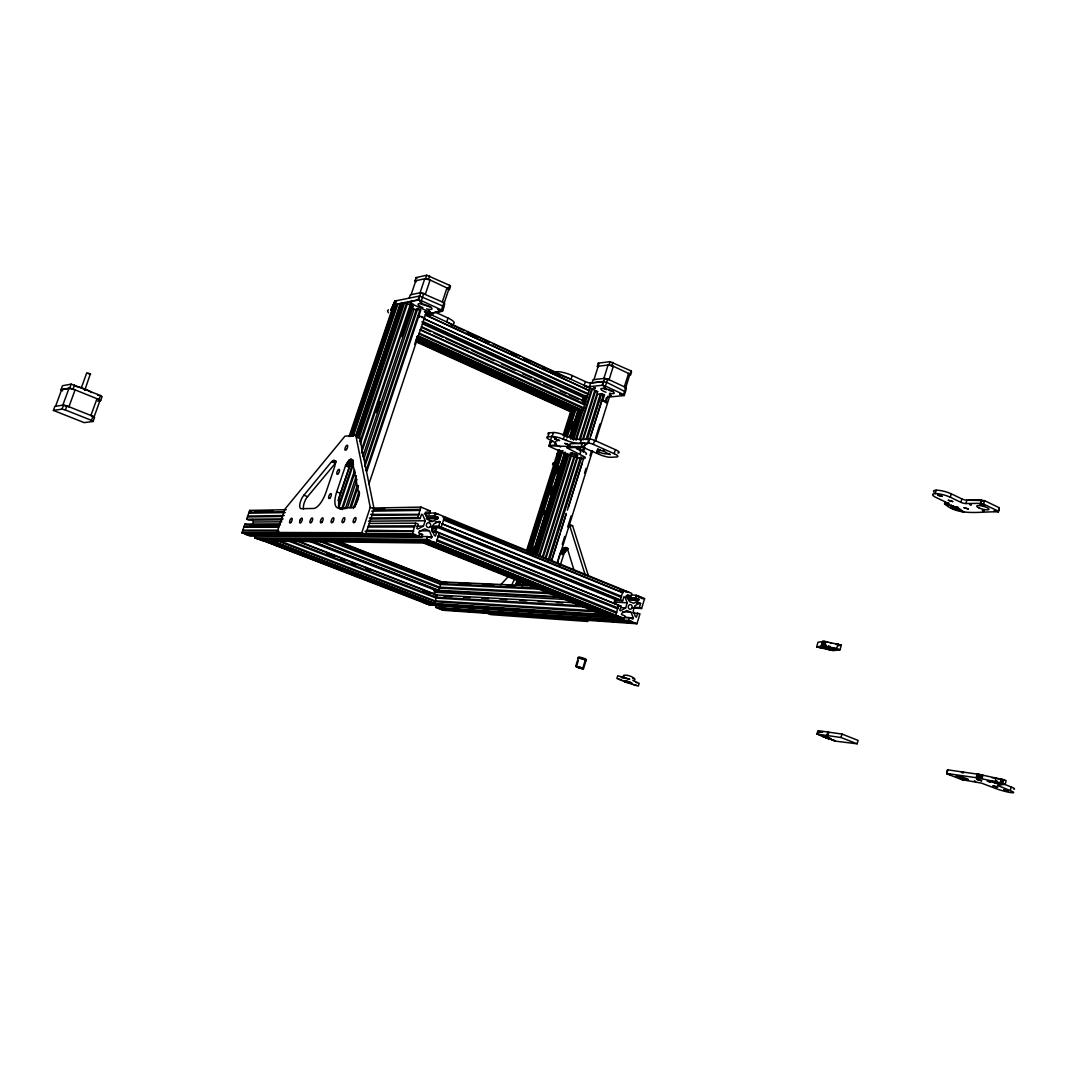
<?xml version="1.0" encoding="UTF-8"?>
<svg xmlns="http://www.w3.org/2000/svg" width="1068" height="1068" viewBox="0 0 1068 1068"><rect width="100%" height="100%" fill="white"/><g stroke="black" fill="none" stroke-linecap="round" stroke-linejoin="round"><path stroke-width="1.5" d="M622.751 590.911L626.075 591.058L631.789 593.408L630.974 596.091L625.981 595.837M632.75 612.658L639.972 613.873L636.955 623.765L443.247 610.282L435.717 607.385L436.465 605.089M417.441 336.033L581.846 410.366L579.79 410.646M417.615 339.784L575.345 411.287L570.539 411.727L416.226 341.894M957.168 508.008C945.634 503.762 952.109 511.011 958.543 509.102M433.568 603.273L271.566 540.889M425.371 602.752L263.876 540.795M427.066 602.979L265.411 540.822M983.214 500.865L984.135 501.359L983.121 501.266M270.004 540.875L431.779 603.407L269.67 540.875M958.503 509.289L957.355 508.114M425.665 603.527L618.385 616.156L425.665 603.527L261.179 539.861M428.869 604.755L621.95 617.584L428.869 604.755L426.426 603.821M438.441 608.44L631.695 621.496L437.733 608.026M441.671 609.548L635.22 622.911L440.87 609.374M635.994 596.318L639.318 596.478L644.591 598.641L641.601 608.52L633.297 608.026M261.233 540.355L434.089 542.023L260.392 540.034L254.718 537.845L255.546 535.455M1010.248 790.574L997.405 785.394L1005.162 784.286L1006.123 780.641L1003.72 779.68L978.875 774.353L947.636 769.828L946.849 773.819L961.681 779.653L981.519 783.138L995.216 788.304A11.374 1.282 15.9 0 0 1010.662 792.576A11.374 1.282 15.9 0 0 1010.248 790.574L1011.196 786.982L1003.653 783.979M244.532 533.546L415.292 534.641L241.889 532.919L242.543 531.023L278.962 531.103M247.202 534.961L419.257 536.083L247.202 534.961L244.519 533.933M257.722 539.006L430.15 540.448L256.894 538.686M428.695 513.094L435.344 513L626.075 591.058M995.176 781.963L995.763 778.212M995.963 780.668L995.323 783.084C978.435 776.837 1012.918 786.889 994.482 782.831M996.217 780.735L995.696 783.191L996.431 783.378L997.071 780.948M1000.195 783.111L1003.306 783.979L1000.195 783.111L1001.143 779.373L1004.08 780.134M1000.329 782.991L1001.29 779.36M1000.569 783.018L1001.53 779.386M1000.89 783.084L1001.864 779.44M1001.277 783.164L1002.238 779.533M1005.162 784.286L1002.759 783.338L1003.72 779.68M947.663 769.894L946.702 773.446L976.165 777.704L977.14 774.086M976.165 777.704L977.006 777.824L977.981 774.207M977.006 777.824L978.421 774.273M977.447 777.904L978.875 774.353M977.901 777.985L979.343 774.433M978.368 778.065L979.823 774.527M978.849 778.145L980.317 774.62M979.343 778.238L980.825 774.714M979.85 778.345L981.332 774.821M980.371 778.452L981.866 774.927M980.891 778.559L981.973 778.786L982.947 775.168M614.527 615.168L435.01 542.971M946.849 773.819L947.636 769.828M603.607 614.327L424.997 542.998M605.903 614.474L426.639 542.864L605.356 614.434M945.18 501.626L944.553 503.882C959.091 516.752 980.678 511.118 998.286 511.906L999.127 507.687L984.549 500.638L966.887 500.144A3.685 0.854 15.1 0 1 961.854 498.916L951.294 493.843A11.014 2.563 15.2 0 0 938.345 490.279A11.014 2.563 15.2 0 0 934.059 492.228M998.273 511.799L999.207 508.368M998.286 511.906L999.127 507.687M936.209 490.185L935.261 493.603A11.014 2.55 15.2 0 1 950.346 497.261L960.906 502.334A3.685 0.854 15.1 0 0 965.939 503.549L980.517 503.335L981.452 499.891M980.918 503.429L981.852 499.984L968.369 500.211M998.193 511.118L983.601 504.083L984.549 500.638M955.339 506.899L954.845 509.169L955.967 509.396L956.768 509.489L957.382 507.247M955.486 506.94L954.859 509.182L950.32 507.113L956.287 507.647M955.9 509.383L956.407 507.126M956.875 509.503L957.502 507.26M957.636 509.529L958.25 507.287M960.906 502.334L961.854 498.916M965.939 503.549L966.887 500.144M947.943 505.324C952.643 505.071 941.469 504.964 948.558 503.095M950.346 497.261L951.294 493.843M948.331 505.418L948.945 503.175M950.64 507.487L951.254 505.244M950.987 507.727L951.615 505.498M951.161 507.834L951.788 505.605M951.668 508.101L952.282 505.858M951.842 508.181L952.389 505.912M952.736 508.555L953.217 506.259M952.776 508.555L953.39 506.325M953.764 508.889L954.258 506.606M953.791 508.902L954.418 506.659M857.123 743.822L858.071 740.391L841.985 734.063L817.941 730.645L816.967 734.063L835.002 741.085L857.123 743.822L841.01 737.507L816.967 734.063M841.01 737.507L841.985 734.063M820.077 734.851C826.499 737.521 809.544 732.394 822.667 732.101M826.899 735.371L827.874 731.954M828.568 737.708L822.921 736.56L827.713 738.429L828.247 736.132L827.486 738.362L826.552 738.095L827.193 735.825M827.94 735.772L828.901 732.354M816.646 646.888L823.028 645.966L824.362 641.307L841.344 645.125L840.022 649.798L833.187 650.652L816.646 646.888L817.968 642.269L824.362 641.307M823.028 645.966L824.403 646.18L825.724 641.521M824.776 648.076L825.657 644.979M825.31 648.276L826.191 645.192M827.42 649.01L828.301 645.913M827.954 649.17L828.835 646.073M828.875 649.424L829.756 646.327M829.355 649.544L830.236 646.46M840.022 649.798L836.738 648.436L838.073 643.75M821.199 645.94L822.534 641.281M821.946 645.886L823.281 641.227M625.541 680.436L625.047 682.092L638.37 686.07L639.185 683.333L632.87 680.436C641.147 679.769 621.643 670.851 623.138 677.806L623.859 675.31L622.978 677.94M429.643 605.049L624.099 618.612L624.913 615.916L621.442 614.514L621.816 613.286L626.676 610.495L631.014 612.258L633.284 617.905L632.91 619.133L629.452 617.731L624.46 617.411M435.717 607.385L628.625 620.428L629.452 617.731M625.568 597.426L635.487 597.933L636.301 595.25L639.318 596.478M630.974 596.091L627.503 594.676L627.13 595.891L629.399 601.564L633.738 603.327L638.571 600.55L638.931 599.335L635.487 597.933M637.716 612.965L636.461 617.077L635.46 616.663L633.191 610.989L634.739 605.876L639.599 603.086L640.6 603.5L639.345 607.599L634.379 607.318M614.674 603.634L615.862 599.775L437.106 527.245L435.344 532.625M621.189 597.319L621.496 596.304L441.778 523.694L621.189 597.319L620.401 599.909L615.435 599.642M431.899 531.717L436.892 531.731L621.029 606.21L619.76 610.335L620.775 610.749L625.661 607.946L627.223 602.819L624.94 597.119L623.939 596.705L622.671 600.83L614.38 600.39M577.921 667.407L575.692 666.379L578.242 658.102L582.287 658.849L586.025 660.505L583.475 668.782L581.032 668.368M577.294 667.153L576.466 666.619L578.335 660.585M581.7 668.515L582.701 668.541L585.024 660.999M608.266 397.096L624.286 395.56L623.619 394.519L629.613 375.135L628.558 373.413L624.366 386.856L625.434 388.538M630.988 370.876L631.562 371.824L630.561 375.042L629.986 374.107L630.988 370.876L610.028 361.665L598.294 363.133L597.292 366.351L597.906 367.299M624.286 395.56L626.382 388.418L625.808 387.497L607.639 379.033L604.782 378.352L593.087 379.674L592.059 382.905L603.754 381.596M548.979 445.89L549.192 446.157A4.192 0.854 17.7 0 0 550.888 447.145L567.976 454.674A11.841 2.43 17.5 0 0 580.511 458.359A11.841 2.43 17.5 0 0 585.01 457.077L567.001 447.906L582.247 447.065L599.482 454.501A8.517 1.776 17.3 0 0 610.722 457.291L616.53 456.984A8.557 1.802 17.3 0 0 617.851 456.45L617.838 456.196A8.557 1.802 17.3 0 0 614.153 453.673L615.395 449.668L594.649 440.376A4.312 0.921 17.4 0 0 590.07 439.028L581.579 439.482A12.909 2.75 17.6 0 1 564.652 435.29A8.531 1.802 17.6 0 0 553.411 432.527L549.139 432.834A8.504 1.789 17.6 0 0 548.498 434.302M579.991 453.98L581.232 450.069L573.69 446.718M603.834 378.472L608.079 365.002L613.312 366.244L609.08 379.727L605.155 378.793M554.959 372.064A12.148 2.884 17.7 0 1 572.221 375.549L585.357 381.623L584.169 385.374A4.058 0.961 17.6 0 0 589.523 386.656L602.138 385.294L603.327 381.503L606.624 382.291L625.461 391.796M602.566 385.388L604.782 378.352M597.292 366.351L609.014 364.909L610.028 361.665M548.138 560.139L580.525 457.077M582.527 450.736L583.515 447.559M586.012 439.629L600.47 393.651L604.568 394.786L602.579 401.141M584.036 447.639L585.291 443.661L584.009 443.207L570.072 443.781M549.433 560.179L581.846 456.997M583.355 452.245L584.85 447.479M587.333 439.549L601.805 393.518M623.619 394.519L605.436 386.082L607.639 379.033M629.986 374.107L611.871 365.576L612.885 362.346M549.139 432.834L547.884 436.812L552.129 436.505A8.544 1.789 17.6 0 1 563.383 439.282A12.909 2.723 17.6 0 0 580.324 443.474L587.694 442.993L588.949 438.975M551.902 559.445L566.347 513.441L560.967 530.876M567.348 510.264L583.782 457.918M551.996 559.432L559.966 534.04M568.43 507.073L582.38 462.658M590.844 435.677L603.794 394.439L588.428 443.02L582.314 446.878L548.965 445.81A4.192 0.854 17.7 0 1 549.539 445.503L554.586 445.169L555.841 441.244M605.049 402.262L606.531 397.51M605.823 402.623L607.799 396.281L609.428 397.042L595.53 441.404M614.153 453.673L593.394 444.408L594.649 440.376M562.235 544.373L564.718 536.456M567.695 526.951L571.166 515.871M584.556 473.124L586.052 468.385M590.017 455.716L591.512 450.963M595.477 438.307L599.936 424.049M557.256 562.743C558.39 559.806 560.994 544.186 567.388 548.672L574.143 570.539M557.309 563.397L592.553 450.91M560.099 565.653L564.064 553.464L567.295 549.393L563.971 548.018M518.674 580.218L517.179 584.944L519.382 585.144L520.663 580.298M529.167 553.424L561.675 450.656M566.173 436.425L574.183 411.127M519.168 585.037L520.396 585.09L521.398 581.926M530.395 553.438L562.929 450.576M566.934 437.92L575.932 409.431M532.531 551.515L534.027 546.776M544.012 515.19L545.508 510.451M550.501 494.671L552.997 486.768M556.989 474.139L559.485 466.249M570.953 429.923L573.449 422.034M523.547 582.794L522.546 585.958L520.396 585.09M532.545 554.319L564.531 453.086M569.524 437.266L578.028 410.379M523.947 582.033L522.946 585.211L524.829 585.438L525.67 582.113M532.972 553.491L565.039 452.004M569.538 437.733L578.068 410.779M567.241 447.826L568.069 445.209M582.167 400.487L584.77 395.414M524.188 585.264L525.189 582.087M534.214 553.518L565.786 453.513M570.806 437.64L579.323 410.659L577.975 411.046L416.987 338.009M582.34 401.141L583.836 396.375M534.694 553.531L566.28 453.486M570.793 439.202L579.817 410.619M582.834 401.087L584.343 396.321M535.722 555.146L567.842 453.393M572.355 439.095L581.9 408.884M583.902 402.516L585.905 396.161M536.216 555.16L567.829 454.955M572.849 439.055L582.394 408.83M583.889 404.064L586.399 396.108M589.523 386.656L590.711 382.905L603.327 381.503M537.151 555.427L569.044 454.367M573.516 440.149L589.963 388.044L584.41 386.082M593.995 379.594L598.574 365.149M538.926 555.881L571.033 454.047M575.545 439.722L591.605 388.805L424.41 311.629M539.727 556.201L571.327 455.983M576.333 440.069L592.38 389.166L594.863 390.314L579.337 439.602M542.29 557.242L573.836 457.091M543.091 557.576L575.118 455.849M577.12 449.481L578.122 446.304M580.124 439.949L595.637 390.674L597.639 391.596L582.647 439.255M580.324 443.474L581.579 439.482M545.161 558.417L577.147 456.73M579.15 450.376L580.151 447.198M545.922 558.457L577.775 457.184M579.764 450.856L581.259 446.104M583.248 439.776L597.679 393.892L600.363 394.533M581.219 446.945L582.474 442.966M554.586 445.169A12.669 2.617 17.7 0 0 550.581 440.176L551.836 436.225A12.656 2.643 17.7 0 1 556.161 438.588M548.992 445.69L550.247 441.765A4.192 0.868 17.7 0 1 550.781 441.591L553.304 441.418M552.129 436.505L553.398 432.513M549.539 445.503L550.781 441.591M572.221 375.549L571.033 379.314A12.148 2.857 17.7 0 0 563.73 376.684M517.219 580.111L515.697 584.89L517.179 584.944M526.778 549.913L558.484 449.775M563.023 435.464L571.073 410.032M516.698 584.93L518.207 580.151M527.272 551.529L559.512 449.708M564.038 435.397L572.101 409.938M527.672 551.796L559.645 450.776M564.638 434.983L572.141 411.314M563.383 439.282L564.652 435.29M518.688 585.024L520.183 580.271M529.181 551.836L561.194 450.683M565.693 436.452L573.69 411.167M433.835 594.689L435.29 590.244L308.051 540.782M277.56 541.022L434.983 601.738L434.396 603.567L272.287 541.142M434.983 601.738L436.171 598.093L288.106 540.835M436.171 598.093L437.172 594.983L298.453 541.196M337.448 541.022L441.458 581.753L438.681 590.324L311.188 540.715M369.288 523.413L415.719 523.173L418.255 524.201L416.84 528.526L417.962 528.98L423.435 526.137L425.197 520.77L422.648 514.696L421.526 514.229L420.111 518.554L370.236 519.008M248.056 535.282L250.219 536.123L421.66 537.364L422.594 534.534L418.709 532.972L419.123 531.69L424.557 528.86L429.416 530.823L431.939 536.844L431.512 538.125L427.654 536.577L421.032 536.523M424.423 513.815L429.389 513.748L430.311 510.931L420.979 507.113L372.745 508.048M254.718 537.845L426.733 539.393L427.654 536.577M426.119 515.897L434.436 515.804L435.344 513M431.752 529.928L432.633 527.258M429.149 521.478L432.473 521.464L437.867 518.661L438.281 517.379L434.436 515.804M436.892 531.731L435.49 536.043L434.369 535.589L431.846 529.528L433.581 524.174L439.015 521.358L440.123 521.811L438.721 526.11L432.059 526.124M365.964 533.413L412.288 533.599L413.743 530.889L367.018 530.262M413.369 530.315L414.825 525.883L368.433 526.017M414.825 525.883L415.719 523.173M369.435 518.007L417.575 517.513L419.137 514.322L370.636 514.389M418.923 513.815L420.258 509.343L373.707 510.144M420.258 509.343L420.979 507.113M442.312 301.937L446.971 287.933L448.547 289.962L443.901 303.926M365.643 534.294L374.094 508.889L359.475 436.799L355.777 435.25L344.964 436.185L284.996 509.022L276.986 532.465L280.63 533.88L365.643 534.294L361.772 532.758L276.986 532.465M433.381 312.791L432.527 315.38A4.259 1.041 18.7 0 1 430.871 313.378L442.459 311.215L441.458 309.974L443.901 302.658L420.885 292.619L410.299 294.808L409.178 298.159M449.655 285.343L450.509 286.451L449.401 289.802L448.533 288.694L449.655 285.343L426.719 275.224L416.093 277.573L414.971 280.911L415.866 282.032M442.459 311.215L443.767 307.277L442.779 306.035L419.324 295.903L417.989 299.854L393.545 304.767M435.237 312.15L447.973 318.037L446.691 321.909A12.616 3.044 18.7 0 1 450.296 323.858M353.388 508.568L359.195 491.2M366.07 470.668L419.991 309.587L417.775 308.572L416.573 308.799L364.735 463.472M354.803 507.34L359.556 493.136M366.951 471.028L420.845 309.987L419.991 309.587M414.731 344.163L417.361 336.273M368.807 484.351L426.212 312.47L425.264 312.644L431.258 315.42M361.772 532.758L370.249 507.327L355.777 435.25M357.833 437.88L403.744 302.725L358.274 437.84M340.518 508.942A17.475 6.768 -67.6 0 1 340.465 493.336L349.196 467.357L352.987 461.496L349.263 459.948L345.471 465.822L336.714 491.827A17.488 6.742 -67.6 0 0 338.449 507.967L340.959 508.969M338.022 500.665L351.252 461.349M359.195 437.76L404.692 302.524L410.112 305.034L361.585 449.521M338.329 506.139L353.121 462.124M359.996 441.698L406.454 303.379M339.224 506.499L353.481 464.073M360.357 443.634L407.375 303.766M411.127 294.661L415.812 280.71M341.533 509.209L354.723 469.947M342.428 509.569L355.083 471.882M361.411 453.032L410.98 305.435L413.183 306.449L362.773 456.704M376.457 412.542L380.168 401.488M401.902 336.7L411.981 306.69L413.183 306.449M345.792 507.313L356.405 475.687M347.5 507.674L357.006 479.332M363.868 458.853L414.037 309.239L411.113 307.878M420.885 292.619L418.429 299.961L407.856 302.084L431.606 313.058L442.339 311.055L444.755 303.753L443.901 302.658M414.971 280.911L425.585 278.601L426.719 275.224M349.93 507.674L357.339 485.566M351.092 507.647L358.501 485.526M364.856 466.569L417.775 308.572M441.458 309.974L421.366 300.655L423.836 293.299M448.533 288.694L428.535 279.282L429.656 275.904M390.728 310.12L395.374 300.922L419.751 296.01M390.995 309.974L394.573 301.536M349.062 436.558L394.826 301.256M393.691 305.007L395.173 301.029M393.865 304.901L395.374 300.922M349.97 436.492L395.601 300.829M394.079 304.794L395.841 300.735M350.397 436.452L396.108 300.655M396.695 300.522L394.546 304.607M351.759 436.331L396.562 304.3M352.2 436.291L396.949 304.233M353.308 436.198L397.91 303.899L400.206 304.954L356.191 435.611M355.617 435.998L400.286 303.419M356.739 435.904L401.675 303.285M357.166 435.864L402.062 303.205M622.217 590.07L442.993 517.286L444.608 516.792L443.474 520.036L623.085 592.793L443.887 518.995L441.231 527.138L431.312 527.151M614.02 614.994L434.502 542.958M252.342 525.056L253.383 522.012L252.262 519.435M242.543 531.023L243.838 527.272L278.628 527.205M243.838 527.272L244.946 524.054L279.763 523.867M282.112 519.822L248.857 520.129L246.601 519.248L247.402 516.939L282.272 516.511M247.522 516.965L248.697 513.201L285.263 512.6M248.697 513.201L249.658 510.411L286.251 509.703M440.537 581.833L533.88 585.931M93.09 421.459L91.488 420.365L92.956 416.306L66.857 405.907L63.519 405.039L54.882 406.401L53.4 410.432L84.185 422.634L93.09 421.459L94.571 417.414L92.956 416.306M100.512 395.507L102.101 396.629L100.646 400.66L99.044 399.539L100.512 395.507L71.182 384.133L62.478 385.722L60.996 389.727L62.652 390.875M93.837 417.535L99.938 400.754L97.014 398.684L90.887 415.519L92.863 416.854M69.006 388.285L62.825 405.173L68.926 406.761L75.107 389.86L69.006 388.285L61.69 389.593L55.549 406.321M53.4 410.432L62.037 409.111L63.519 405.039M60.996 389.727L69.7 388.191L71.182 384.133M62.037 409.111L65.362 409.978L66.857 405.907M69.7 388.191L73.038 389.046L74.52 384.987M81.395 387.577L86.802 372.772L90.366 373.867L84.719 390.367M595.303 388.111L593.501 387.631L595.33 388.151M414.304 534.4L412.288 533.599M420.271 329.571L584.917 404.038L584.637 404.946L420.258 329.972M515.457 585.411L516.071 583.916A7.65 3.551 -68.1 0 1 517.633 581.299M991.945 777.718L995.016 778.025M439.522 310.054L437.6 309.426L439.495 309.947M550.234 441.792L550.22 441.992A4.192 0.868 17.7 0 0 550.981 442.659M271.232 540.889L433.194 603.26M621.896 677.793L622.911 676.858M607.171 453.486L607.024 453.74A5.393 1.135 17.4 0 1 602.112 453.179A5.393 1.135 17.4 0 1 597.079 450.829L596.879 450.456A5.393 1.135 17.4 0 1 601.938 450.763A5.393 1.135 17.4 0 1 607.171 453.486M602.699 401.047L603.78 401.007M603.78 386.536L605.489 386.91M611.844 614.607L432.393 542.931L612.244 614.634M625.034 681.077L628.291 681.691M303.886 495.205L331.587 461.696L334.404 460.455L335.312 462.551L334.738 466.462L326.034 492.201A17.088 6.435 -67.6 0 1 313.618 508.461L301.43 508.702A8.103 3.017 -67.7 0 1 299.921 507.487L299.734 506.486A8.103 3.017 -67.7 0 1 300.802 500.705L301.443 499.13A8.103 3.017 -67.7 0 1 303.886 495.205L307.544 496.673L336.06 462.471L332.375 460.949M430.07 311.883L428.215 311.269L429.349 311.309M419.15 333.123L583.729 407.802L583.448 408.71L418.923 333.817M500.491 584.97L508.408 576.493M1001.143 779.373L1003.172 780.174M591.525 388.872L592.38 389.166M999.701 783.765L998.553 783.805M566.214 439.455L566.614 440.149M971.079 504.71L969.677 504.47L971.319 504.87M349.263 459.948L351.385 459.307L352.226 460.375L358.674 493.403A8.504 3.324 -67.6 0 1 358.554 497.461L358.127 499.116A8.504 3.324 -67.6 0 1 355.057 505.257L354.122 506.339A8.504 3.324 -67.6 0 1 351.546 507.7L338.449 507.967M388.365 309.773L387.51 311.068L388.485 312.817M436.331 597.252L291.497 541.116M435.143 600.897L279.416 540.715M575.692 666.379L578.896 666.993M576.466 666.619L578.122 666.792M90.62 374.2L88.083 373.6M622.604 677.232L621.015 676.938M618.773 679.061L621.79 679.982M637.316 682.746L636.127 682.559M633.498 684.575L636.515 685.482M410.112 305.034L410.98 305.435M823.869 646.527C820.064 647.675 836.311 652.161 832.666 649.01M829.662 738.121L830.971 738.936L827.713 738.429L829.435 738.816M838.206 645.766L841.344 645.125M605.516 402.102L605.062 401.434M623.565 681.01L631.775 683.507M594.863 390.314L595.57 390.674M97.655 401.127L100.646 400.66M596.318 391.729L597.639 391.596M603.033 395.173L600.47 393.651M584.316 401.848L585.651 401.728L421.473 326.661M581.806 410.699L582.848 410.606L418.389 335.873M823.134 646.514L824.977 648.156L832.586 650.145M823.348 646.514L833.761 649.718M832.786 650.158L833.774 649.785M587.694 442.993L588.802 443.06A4.312 0.908 17.4 0 1 593.394 444.408M339.477 508.688L346.125 508.555M254.758 511.038L273.088 510.704M373.012 508.862L384.667 508.648M249.004 512.293L283.914 511.692M371.704 511.185L419.911 510.397M427 510.985L430.311 510.931M944.553 503.882L946.915 503.842A3.645 0.828 15.2 0 0 946.662 502.561L936.142 497.541A11.014 2.55 15.2 0 1 935.288 493.603M247.709 516.044L284.262 515.55M434.436 514.028L437.773 513.988M371.958 515.39L418.589 514.829M246.601 519.248L283.127 518.888M426.626 517.499L438.281 517.379M426.212 518.754L437.867 518.661M253.383 522.012L281.738 521.811M368.473 521.184L425.197 520.77M435.13 521.838L440.123 521.811M248.871 524.922L280.417 524.788M244.158 526.364L278.948 526.27M569.524 525.75L572.595 525.736L588.361 575.545M416.774 526.15L423.435 526.137M368.086 527.031L414.477 526.951M242.863 530.129L277.627 530.169M419.47 530.809L429.416 530.823M365.029 531.277L413.022 531.37M632.843 678.113L632.723 678.527M241.889 532.919L279.95 533.079M419.257 534.521L422.594 534.534M278.721 535.602L326.701 535.909M426.96 536.817L431.939 536.844M262.995 541.035L436.024 543.131L437.092 539.847L616.663 612.097C615.515 615.755 618.639 605.222 617.651 608.894L438.187 536.51L438.401 535.415L617.958 607.892L618.746 605.289L438.054 532.745L439.402 532.745L436.745 540.902L616.476 613.152L615.702 615.235L424.036 602.899M579.403 657.501L585.491 659.49M524.668 585.291L527.685 585.424M619.934 589.83L623.432 589.99L621.055 597.252M440.977 582.287L447.612 582.594M459.24 583.128L470.854 583.662M482.469 584.196L494.097 584.717M507.367 585.331L515.67 585.705M460.014 583.435L464.994 583.662M483.257 584.503L488.25 584.73M506.512 585.571L511.492 585.798M625.434 592.006L628.772 592.166M440.416 583.555L538.232 588.148M440.136 584.436L541.249 589.242M631.335 595.01L636.301 595.25M437.586 587.106L550.26 592.74M638.664 597.413L641.988 597.573M438.961 588.067L553.264 593.861M641.267 598.481L644.591 598.641M627.343 598.747L638.931 599.335M628.625 600.029L638.571 600.55M434.93 590.123L560.78 596.758M433.675 590.751L562.983 597.639M636.274 602.913L639.599 603.086M434.476 592.299L565.746 599.468M613.926 602.098L627.223 602.819M637.276 603.313L640.6 603.5M435.076 594.863L574.077 602.752M443.767 596.037L452.058 596.518M463.646 597.172L470.28 597.559M481.868 598.227L488.503 598.601M500.091 599.268L506.726 599.655M519.969 600.416L526.604 600.79M538.192 601.458L544.827 601.831M556.415 602.499L563.05 602.886M617.718 606.023L621.029 606.21M620.682 607.652L625.661 607.946M436.011 597.199L581.566 605.743M435.731 598.067L584.57 606.931M622.697 611.737L631.014 612.258M434.823 600.83L595.17 610.776M434.542 601.698L598.173 611.977M625.02 617.371L633.284 617.905M991.972 781.255L991.197 781.549M585.972 660.011C589.229 659.583 576.119 655.538 578.562 657.728M625.181 681.491L625.941 681.571M625.06 681.891L616.89 678.487L617.718 675.737L629.719 679.261L624.473 677.9M824.136 646.554L824.923 646.647M982.306 504.323L981.973 504.63M974.283 781.149L975.658 781.629L974.443 781.189M991.998 781.255L999.701 783.725M825.19 646.701L826.111 646.874M824.403 646.18L836.738 648.436M440.537 584.436L328.757 540.742M584.837 660.611C591.018 661.332 575.679 655.992 578.335 658.502M439.362 588.067L318.184 540.835M835.897 643.617L838.78 644.511M982.119 504.283L983.214 504.75L981.999 504.63M996.804 783.471L997.445 783.605M981.973 778.786L1002.759 783.338M822.08 732.101L820.611 731.687M963.136 779.787C960.292 778.746 964.951 780.388 963.056 779.56M425.585 278.601L428.535 279.282M417.989 299.854L421.366 300.655M826.445 646.954L827.486 647.195M414.037 309.239L416.787 309.88M609.014 364.909L611.871 365.576M827.767 642.282L824.229 642.415M602.138 385.294L605.436 386.082M980.517 503.335L983.601 504.083M626.048 680.903L628.077 681.464M581.393 668.568L577.508 667.366M961.173 771.844L963.91 772.591M827.833 647.301L828.928 647.609M996.137 778.318L998.887 779.186M74.306 385.535L75.721 386.109M97.749 395.374L98.697 395.494L97.722 394.96M578.722 666.846L580.738 667.473M580.445 668.314L578.429 667.7M428.962 311.188L430.097 311.789M961.681 776.316C959.211 775.315 964.217 777.117 961.761 776.129M826.552 738.095L822.947 736.493L829.449 738.041M830.25 642.936L831.625 643.39M579.71 667.233L583.475 668.782M421.366 317.036L422.781 317.69M836.778 644.498L835.817 644.151M962.495 772.698L961.841 772.378L963.269 772.725M629.092 681.784L631.789 682.946M946.635 503.842L956.514 507.353A5.714 1.295 15.2 0 1 959.318 508.688L964.244 512.24M828.835 737.814L830.984 738.923M628.972 681.918L630.52 682.652M266.626 541.076L428.094 603.166M579.403 658.088L580.431 658.489M268.615 541.102L430.297 603.3M487.716 613.379L490.973 614.647L587.8 621.469L584.37 620.107M299.214 541.876L436.064 594.916M326.688 553.184L334.458 556.188M340.665 558.591L345.324 560.406M351.532 562.809L356.191 564.612M365.51 568.216L370.169 570.032M422.968 590.484L430.738 593.488M244.946 524.054L247.215 524.922M321.588 541.156L439.696 587.213M310.161 540.702L437.573 590.27M339.344 542.224L440.577 581.713M344.296 544.627L348.942 546.456M358.247 550.087L364.442 552.516M369.087 554.332L373.747 556.161M387.697 561.621L395.44 564.652M401.635 567.081L406.294 568.897M412.488 571.327L417.134 573.142M423.342 575.572L431.085 578.602M343.896 544.627L348.555 546.442M357.847 550.087L362.493 551.902M368.7 554.332L373.346 556.148M422.928 575.545L430.671 578.589M332.161 541.076L440.87 583.582M249.658 510.411L251.434 511.105M65.362 409.978L91.488 420.365M423.449 542.971L601.871 614.354M415.252 534.788L418.269 536.002M419.217 536.376L421.66 537.364M426.733 539.393L429.162 540.368M430.11 540.742L433.101 541.957M434.049 542.33L617.504 615.956M618.359 616.303L621.055 617.384M621.91 617.731L624.099 618.612M628.625 620.428L630.814 621.296M631.655 621.643L634.339 622.724M635.18 623.058L636.955 623.765M431.045 543.065L610.229 614.888M428.361 543.038L607.278 614.701M370.249 507.327L374.094 508.889M73.038 389.046L99.044 399.539M336.714 491.827L340.465 493.336M956.554 507.754L958.557 509.022M432.473 521.464L427.627 519.489L425.104 513.441L425.518 512.173L429.389 513.748M417.575 517.513L420.111 518.554M438.721 526.11L622.671 600.83M639.345 607.599L641.601 608.52M439.882 527.138L618.906 599.829M581.246 667.767L582.701 668.541M331.587 461.696L335.259 463.205M580.712 658.369L579.337 657.701M348.435 460.749L352.16 462.284M562.249 549.673L565.559 551.048M347.607 461.776L351.332 463.312M561.448 550.808L564.772 552.183M346.82 463.005L350.544 464.54M560.753 552.089L564.064 553.464M346.099 464.366L349.823 465.902M560.166 553.464L563.477 554.839M333.83 460.321L336.286 461.336M333.136 460.495L335.592 461.496M345.471 465.822L349.196 467.357M565.626 547.417L567.842 548.338M564.825 547.577L568.149 548.952M350.771 459.213L353.254 460.241M350.05 459.44L352.533 460.468M563.103 548.725L566.414 550.1M572.595 525.736L569.284 524.348L585.317 575.278M556.388 445.129L560.66 447.011M416.467 339.984L574.09 411.407M416.013 340.051L573.596 411.447M416.106 340.972L572.048 411.581M415.652 341.052L571.567 411.634M418.496 336.794L581.299 410.753M417.067 337.047L579.737 410.886M416.613 337.114L579.243 410.94M421.767 327.556L430.804 331.681M433.808 333.056L442.846 337.194M445.85 338.569L468.425 348.889M471.442 350.264L494.017 360.584M501.546 364.014L515.083 370.209M522.612 373.653L531.637 377.778M534.654 379.153L540.675 381.903M543.679 383.279L552.717 387.404M560.233 390.848L566.254 393.598M569.271 394.973L578.295 399.098M422.474 323.818L583.128 397.416M427.827 314.125L430.858 315.527M467.223 332.295L477.823 337.194M485.406 340.692L488.436 342.08M511.158 352.574L517.219 355.364M524.788 358.861L530.849 361.651M542.971 367.245L547.51 369.341M550.541 370.743L561.154 375.629M416.573 308.799L420.071 310.428M450.776 324.418L464.3 330.653M467.303 332.041L489.825 342.441M492.829 343.816L519.849 356.285M522.853 357.673L545.374 368.073M548.378 369.448L563.383 376.377M411.554 308.652L412.248 309.173M605.516 386.936L603.794 386.576M416.093 277.573L416.987 278.681M598.294 363.133L598.921 364.081M303.592 508.942L303.405 507.941A8.103 3.017 -67.7 0 1 304.46 502.16L305.101 500.598A8.103 3.017 -67.7 0 1 307.544 496.673M581.232 450.069A11.841 2.443 17.5 0 1 585.985 454.421M617.771 452.992A8.557 1.816 17.3 0 0 619.093 452.458L619.08 452.205A8.557 1.816 17.3 0 0 615.395 449.668M604.354 450.576A5.38 1.135 17.4 0 1 603.033 450.229M550.581 440.176A8.517 1.776 17.6 0 1 547.884 436.812M557.616 440.416A12.656 2.643 17.7 0 1 557.122 440.977M553.878 463.886A4.726 0.934 17.5 0 1 555.173 463.325M556.869 454.474A4.726 0.961 17.6 0 1 558.15 453.9M554.479 464.981A3.778 0.748 17.5 0 1 554.906 464.527M557.643 454.447A3.778 0.761 17.6 0 1 558.177 454.22M553.598 465.221A5.674 1.121 17.5 0 1 554.826 463.953M553.878 464.34A5.674 1.121 17.5 0 1 555.106 463.058M606.023 392.276A7.009 1.655 17.5 0 1 601.885 388.418A7.009 1.655 17.5 0 1 612.872 391.555A7.009 1.655 17.5 0 1 609.481 393.264M590.711 382.905A4.058 0.961 17.6 0 1 585.357 381.623M613.246 391.088A7.035 1.669 17.5 0 1 609.147 390.421M606.824 389.7A7.035 1.669 17.5 0 1 603.754 388.378M601.965 401.368A3.204 0.748 17.5 0 1 602.178 400.326A3.204 0.748 17.5 0 1 606.504 401.661A3.204 0.748 17.5 0 1 606.277 402.689M422.888 307.704A7.409 1.829 18.8 0 1 419.51 303.619A7.409 1.829 18.8 0 1 431.031 307.451A7.409 1.829 18.8 0 1 426.519 308.906M451.203 324.485A12.616 3.044 18.7 0 1 451.924 325.086M447.973 318.037A12.616 3.07 18.7 0 1 453.393 323.751M419.23 317.41A3.391 0.814 18.8 0 1 419.056 316.141A3.391 0.814 18.8 0 1 423.609 317.543A3.391 0.814 18.8 0 1 423.769 318.811M430.684 306.796A7.436 1.842 18.8 0 1 426.212 305.862M424.984 305.448A7.436 1.842 18.8 0 1 419.991 302.978M511.732 585.611A7.663 3.551 -68.1 0 1 512.186 584.103L512.787 582.621A7.663 3.551 -68.1 0 1 515.243 578.963M984.536 505.992A6.381 1.495 14.8 0 1 982.92 505.591M981.345 505.084A6.381 1.495 14.8 0 1 979.943 504.537M1011.196 786.982A11.374 1.308 15.8 0 1 1013.866 789.199M76.135 386.469A9.025 1.428 19.5 0 1 85.547 389.219A9.025 1.428 19.5 0 1 91.301 392.597M587.747 394.292L423.903 318.705L588.174 393.691L587.747 394.292M588.922 390.541L425.211 314.806L588.949 390.421M948.344 500.251L952.709 501.546L948.344 500.251M818.796 647.141L822.827 648.383L818.796 647.141M833.748 648.289L837.819 649.544L833.748 648.289M410.659 303.058L412.568 303.739L410.659 303.058M609.414 394.92L611.203 395.52L609.414 394.92M832.199 739.87L835.123 740.778L832.199 739.87M984.122 511.025L982.453 510.664L984.122 511.025M996.03 510.904L994.348 510.491L996.03 510.904M597.105 451.817L599.308 452.565L597.105 451.817M949.011 774.22L950.68 774.741L949.011 774.22M937.797 495.178L942.176 496.38L937.797 495.178M430.124 280.003L425.424 294.074L420.044 292.819L424.744 278.761L430.124 280.003M993.093 785.848L997.605 787.129L993.093 785.848M959.478 510.731L962.482 511.559L959.478 510.731M300.135 520.009L299.894 520.65A2.657 0.988 -67.9 0 0 300.028 523.04A2.657 0.988 -67.9 0 0 301.817 521.131L302.07 520.476A2.657 0.988 -67.9 0 0 301.924 518.087A2.657 0.988 -67.9 0 0 300.135 520.009M964.084 507.754L968.436 508.955L964.084 507.754M421.9 301.844L419.964 301.203L421.9 301.844M621.576 394.479L619.747 393.959L621.576 394.479M554.519 438.828L559.499 440.523L554.519 438.828M977.046 779.48L981.559 780.801L977.046 779.48M987.393 781.122L990.557 782.043L987.393 781.122M597.706 449.161L599.909 449.908L597.706 449.161M608.012 453.753L610.202 454.501L608.012 453.753M1003.746 790.04L1008.232 791.348L1003.746 790.04M564.959 443.42L569.845 445.156L564.959 443.42M423.142 321.655L421.927 321.882L585.838 397.042L587.16 396.909L423.142 321.655M572.101 453.032L572.021 453.019A3.952 0.814 17.5 0 0 571.834 454.394A3.952 0.814 17.5 0 0 577.695 455.582A3.952 0.814 17.5 0 0 572.929 453.206L572.101 453.032M430.324 526.564A2.456 2.203 -89.7 0 0 428.709 522.706A2.456 2.203 -89.7 0 0 426.519 526.19A2.456 2.203 -89.7 0 0 430.324 526.564M434.235 531.557A2.43 1.028 -67.7 0 0 434.996 527.726A2.43 1.028 -67.7 0 0 432.727 530.529A2.43 1.028 -67.7 0 0 434.235 531.557M631.829 608.199A2.323 1.962 -86.8 0 0 630.374 604.595A2.323 1.962 -86.8 0 0 628.425 607.932A2.323 1.962 -86.8 0 0 631.829 608.199M979.022 507.954A6.381 1.495 14.9 0 0 988.955 509.449A6.381 1.495 14.9 0 0 980.544 505.698A6.381 1.495 14.9 0 0 979.022 507.954M958.503 777.451A6.488 0.734 16 0 0 968.502 779.76A6.488 0.734 16 0 0 959.918 776.529A6.488 0.734 16 0 0 958.503 777.451M330.172 497.821A2.697 1.028 -67.6 0 0 331.093 493.616A2.697 1.028 -67.6 0 0 328.69 496.754A2.697 1.028 -67.6 0 0 330.172 497.821M311.442 522.252A2.683 1.015 -67.9 0 0 312.377 518.047A2.683 1.015 -67.9 0 0 310.014 521.144A2.683 1.015 -67.9 0 0 311.442 522.252M291.03 522.385A2.63 0.975 -68 0 0 291.964 518.274A2.63 0.975 -68 0 0 289.668 521.304A2.63 0.975 -68 0 0 291.03 522.385M321.949 522.185A2.71 1.028 -67.9 0 0 322.883 517.94A2.71 1.028 -67.9 0 0 320.493 521.064A2.71 1.028 -67.9 0 0 321.949 522.185M346.486 449.441A2.683 1.015 -67.1 0 0 347.394 445.289A2.683 1.015 -67.1 0 0 344.991 448.467A2.683 1.015 -67.1 0 0 346.486 449.441M338.356 473.565A2.683 1.028 -67.4 0 0 339.264 469.399A2.683 1.028 -67.4 0 0 336.861 472.55A2.683 1.028 -67.4 0 0 338.356 473.565M343.642 522.038A2.763 1.081 -67.8 0 0 344.577 517.713A2.763 1.081 -67.8 0 0 342.107 520.89A2.763 1.081 -67.8 0 0 343.642 522.038M354.816 521.958A2.79 1.095 -67.8 0 0 355.751 517.593A2.79 1.095 -67.8 0 0 353.241 520.81A2.79 1.095 -67.8 0 0 354.816 521.958M332.682 522.105A2.737 1.055 -67.9 0 0 333.616 517.833A2.737 1.055 -67.9 0 0 331.187 520.984A2.737 1.055 -67.9 0 0 332.682 522.105"/></g></svg>
